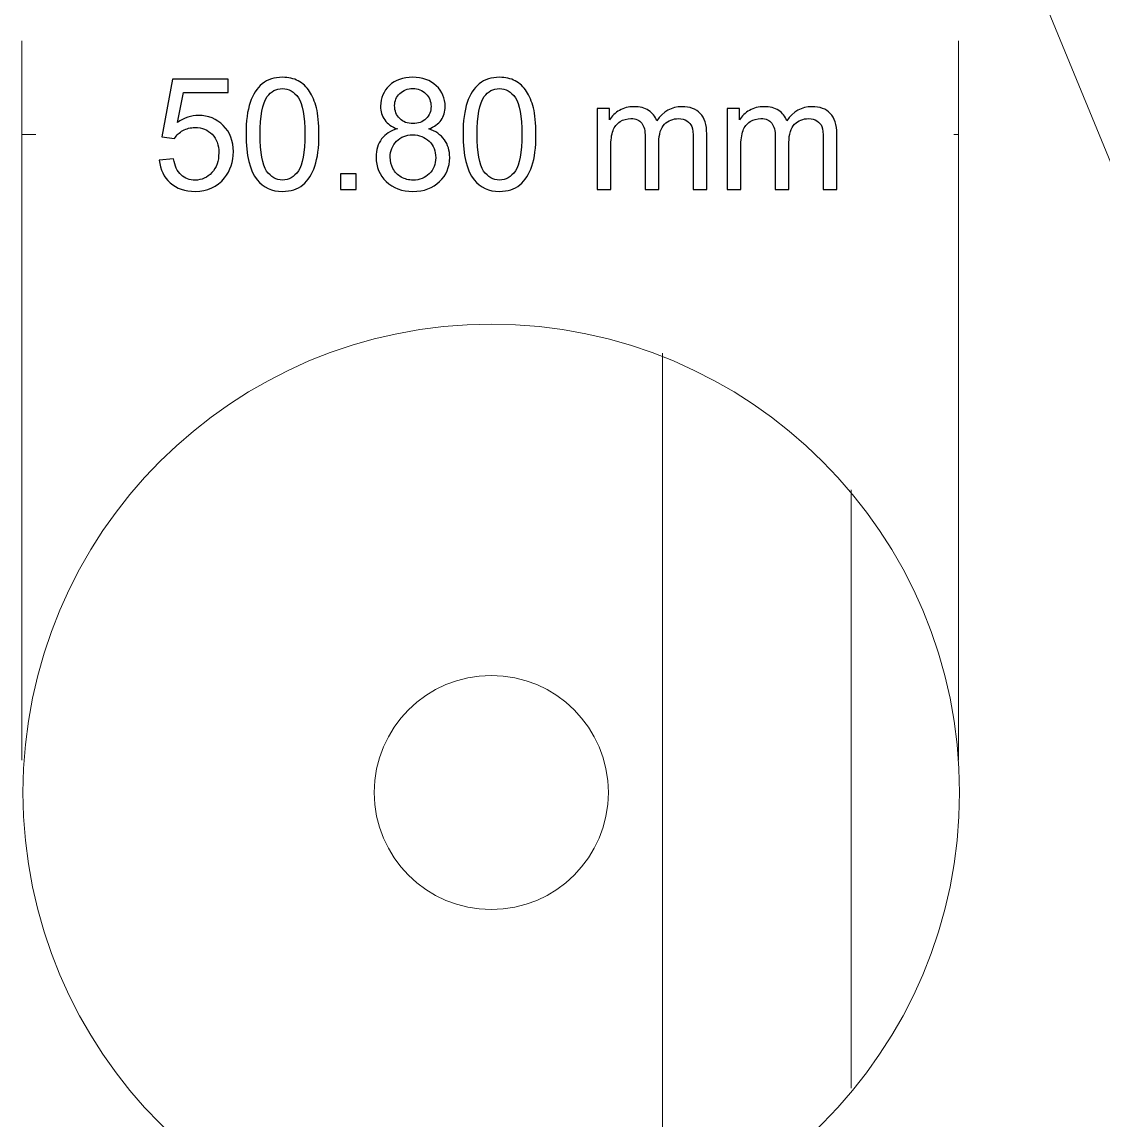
# Model space of a CAD drawing. Header units: millimetres. Extents: x -819 to 558, y -342 to 336.
# Drawn here: x -494.3 to -435.6, y 234.8 to 294.3 of the extents above; entities that cross this region are included whole.
import ezdxf

# ---------------------------------------------------------------- set-up
doc = ezdxf.new("R2010")
doc.units = ezdxf.units.MM
doc.header["$MEASUREMENT"] = 0
doc.layers.add('#Layer 1', color=7, linetype='Continuous')

msp = doc.modelspace()

# ---------------------------------------------------------------- linework, layer by layer
at = {"layer": '#Layer 1', "color": 250, "lineweight": 20}
msp.add_open_spline([(-431.1084, 276.7346), (-431.1084, 276.7346), (-451.0276, 325.1098), (-451.0276, 325.1098), (-451.0276, 325.1098), (-451.0276, 325.1098), (-472.3696, 330.0896), (-472.3696, 330.0896)], degree=3, knots=[0, 0, 0, 0, 0.5, 0.5, 0.5, 0.5, 1, 1, 1, 1], dxfattribs=at)
for points in [[(-494.2671, 254.2954), (-494.2671, 254.2954), (-494.2672, 293.323), (-494.2672, 293.323)], [(-443.4668, 254.2956), (-443.4668, 254.2956), (-443.4669, 293.3232), (-443.4669, 293.3232)], [(-494.2672, 288.243), (-494.2672, 288.243), (-493.523, 288.243), (-493.523, 288.243)], [(-443.7233, 288.2432), (-443.7233, 288.2432), (-443.4669, 288.2432), (-443.4669, 288.2432)]]:
    msp.add_open_spline(points, degree=3, dxfattribs=at)
at = {"layer": '#Layer 1', "color": 250}
for points, knots in [([(-486.8216, 286.8392), (-486.8216, 286.8392), (-486.0399, 286.9055), (-486.0399, 286.9055), (-486.0399, 286.9055), (-485.982, 286.5245), (-485.848, 286.2395), (-485.6377, 286.0476), (-485.6377, 286.0476), (-485.426, 285.8557), (-485.172, 285.7597), (-484.8743, 285.7597), (-484.8743, 285.7597), (-484.5159, 285.7597), (-484.2125, 285.8952), (-483.9655, 286.1647), (-483.9655, 286.1647), (-483.7172, 286.4356), (-483.593, 286.7941), (-483.593, 287.24), (-483.593, 287.24), (-483.593, 287.6647), (-483.7115, 287.9991), (-483.95, 288.2447), (-483.95, 288.2447), (-484.1885, 288.4902), (-484.5003, 288.613), (-484.887, 288.613), (-484.887, 288.613), (-485.1269, 288.613), (-485.3428, 288.5579), (-485.5361, 288.4493), (-485.5361, 288.4493), (-485.7294, 288.3406), (-485.8804, 288.1995), (-485.9905, 288.026), (-485.9905, 288.026), (-485.9905, 288.026), (-486.689, 288.1163), (-486.689, 288.1163), (-486.689, 288.1163), (-486.689, 288.1163), (-486.102, 291.2292), (-486.102, 291.2292), (-486.102, 291.2292), (-486.102, 291.2292), (-483.0878, 291.2292), (-483.0878, 291.2292), (-483.0878, 291.2292), (-483.0878, 291.2292), (-483.0878, 290.518), (-483.0878, 290.518), (-483.0878, 290.518), (-483.0878, 290.518), (-485.5065, 290.518), (-485.5065, 290.518), (-485.5065, 290.518), (-485.5065, 290.518), (-485.8339, 288.8896), (-485.8339, 288.8896), (-485.8339, 288.8896), (-485.4698, 289.1436), (-485.0874, 289.2706), (-484.688, 289.2706), (-484.688, 289.2706), (-484.1589, 289.2706), (-483.7129, 289.0871), (-483.3489, 288.7202), (-483.3489, 288.7202), (-482.9848, 288.3533), (-482.8028, 287.882), (-482.8028, 287.3063), (-482.8028, 287.3063), (-482.8028, 286.7574), (-482.9636, 286.2832), (-483.2826, 285.8839), (-483.2826, 285.8839), (-483.672, 285.3942), (-484.2026, 285.1487), (-484.8743, 285.1487), (-484.8743, 285.1487), (-485.426, 285.1487), (-485.8762, 285.3025), (-486.2247, 285.6115), (-486.2247, 285.6115), (-486.5733, 285.9206), (-486.7722, 286.3298), (-486.8216, 286.8392)], [0, 0, 0, 0, 0.0454545, 0.0454545, 0.0454545, 0.0454545, 0.0909091, 0.0909091, 0.0909091, 0.0909091, 0.1363636, 0.1363636, 0.1363636, 0.1363636, 0.1818182, 0.1818182, 0.1818182, 0.1818182, 0.2272727, 0.2272727, 0.2272727, 0.2272727, 0.2727273, 0.2727273, 0.2727273, 0.2727273, 0.3181818, 0.3181818, 0.3181818, 0.3181818, 0.3636364, 0.3636364, 0.3636364, 0.3636364, 0.4090909, 0.4090909, 0.4090909, 0.4090909, 0.4545455, 0.4545455, 0.4545455, 0.4545455, 0.5, 0.5, 0.5, 0.5, 0.5454545, 0.5454545, 0.5454545, 0.5454545, 0.5909091, 0.5909091, 0.5909091, 0.5909091, 0.6363636, 0.6363636, 0.6363636, 0.6363636, 0.6818182, 0.6818182, 0.6818182, 0.6818182, 0.7272727, 0.7272727, 0.7272727, 0.7272727, 0.7727273, 0.7727273, 0.7727273, 0.7727273, 0.8181818, 0.8181818, 0.8181818, 0.8181818, 0.8636364, 0.8636364, 0.8636364, 0.8636364, 0.9090909, 0.9090909, 0.9090909, 0.9090909, 0.9545455, 0.9545455, 0.9545455, 0.9545455, 1, 1, 1, 1]), ([(-482.1127, 288.2404), (-482.1127, 288.9573), (-482.0394, 289.5344), (-481.8912, 289.9705), (-481.8912, 289.9705), (-481.7444, 290.4079), (-481.5243, 290.7452), (-481.2336, 290.9822), (-481.2336, 290.9822), (-480.9429, 291.2193), (-480.5774, 291.3378), (-480.1372, 291.3378), (-480.1372, 291.3378), (-479.8112, 291.3378), (-479.5262, 291.2715), (-479.2806, 291.1403), (-479.2806, 291.1403), (-479.0351, 291.0105), (-478.8333, 290.8214), (-478.6724, 290.5744), (-478.6724, 290.5744), (-478.513, 290.3275), (-478.3874, 290.0269), (-478.2971, 289.6727), (-478.2971, 289.6727), (-478.2053, 289.3185), (-478.1602, 288.8416), (-478.1602, 288.2404), (-478.1602, 288.2404), (-478.1602, 287.5292), (-478.2336, 286.9563), (-478.3789, 286.5189), (-478.3789, 286.5189), (-478.5257, 286.0814), (-478.7444, 285.7442), (-479.0351, 285.5057), (-479.0351, 285.5057), (-479.3258, 285.2672), (-479.6927, 285.1487), (-480.1372, 285.1487), (-480.1372, 285.1487), (-480.7214, 285.1487), (-481.18, 285.3575), (-481.513, 285.7766), (-481.513, 285.7766), (-481.9124, 286.2804), (-482.1127, 287.1031), (-482.1127, 288.2404)], [0, 0, 0, 0, 0.0833333, 0.0833333, 0.0833333, 0.0833333, 0.1666667, 0.1666667, 0.1666667, 0.1666667, 0.25, 0.25, 0.25, 0.25, 0.3333333, 0.3333333, 0.3333333, 0.3333333, 0.4166667, 0.4166667, 0.4166667, 0.4166667, 0.5, 0.5, 0.5, 0.5, 0.5833333, 0.5833333, 0.5833333, 0.5833333, 0.6666667, 0.6666667, 0.6666667, 0.6666667, 0.75, 0.75, 0.75, 0.75, 0.8333333, 0.8333333, 0.8333333, 0.8333333, 0.9166667, 0.9166667, 0.9166667, 0.9166667, 1, 1, 1, 1]), ([(-473.9057, 288.5382), (-474.2147, 288.6511), (-474.4433, 288.8119), (-474.5929, 289.0222), (-474.5929, 289.0222), (-474.7411, 289.231), (-474.8159, 289.4822), (-474.8159, 289.7743), (-474.8159, 289.7743), (-474.8159, 290.216), (-474.6578, 290.5857), (-474.3403, 290.8863), (-474.3403, 290.8863), (-474.0228, 291.1869), (-473.6023, 291.3378), (-473.076, 291.3378), (-473.076, 291.3378), (-472.5468, 291.3378), (-472.1206, 291.184), (-471.7975, 290.8764), (-471.7975, 290.8764), (-471.4758, 290.5688), (-471.3149, 290.1948), (-471.3149, 289.7532), (-471.3149, 289.7532), (-471.3149, 289.4723), (-471.3883, 289.2282), (-471.535, 289.0194), (-471.535, 289.0194), (-471.6832, 288.8119), (-471.9062, 288.6511), (-472.2067, 288.5382), (-472.2067, 288.5382), (-471.8356, 288.4168), (-471.552, 288.2221), (-471.3572, 287.9512), (-471.3572, 287.9512), (-471.1639, 287.6816), (-471.0665, 287.3585), (-471.0665, 286.9846), (-471.0665, 286.9846), (-471.0665, 286.4653), (-471.25, 286.0306), (-471.6155, 285.6779), (-471.6155, 285.6779), (-471.9824, 285.3251), (-472.465, 285.1487), (-473.0633, 285.1487), (-473.0633, 285.1487), (-473.6616, 285.1487), (-474.1428, 285.3251), (-474.5097, 285.6793), (-474.5097, 285.6793), (-474.8766, 286.0335), (-475.06, 286.4751), (-475.06, 287.0043), (-475.06, 287.0043), (-475.06, 287.398), (-474.9598, 287.7282), (-474.7594, 287.9949), (-474.7594, 287.9949), (-474.5605, 288.2602), (-474.2754, 288.4422), (-473.9057, 288.5382)], [0, 0, 0, 0, 0.0625, 0.0625, 0.0625, 0.0625, 0.125, 0.125, 0.125, 0.125, 0.1875, 0.1875, 0.1875, 0.1875, 0.25, 0.25, 0.25, 0.25, 0.3125, 0.3125, 0.3125, 0.3125, 0.375, 0.375, 0.375, 0.375, 0.4375, 0.4375, 0.4375, 0.4375, 0.5, 0.5, 0.5, 0.5, 0.5625, 0.5625, 0.5625, 0.5625, 0.625, 0.625, 0.625, 0.625, 0.6875, 0.6875, 0.6875, 0.6875, 0.75, 0.75, 0.75, 0.75, 0.8125, 0.8125, 0.8125, 0.8125, 0.875, 0.875, 0.875, 0.875, 0.9375, 0.9375, 0.9375, 0.9375, 1, 1, 1, 1]), ([(-470.3426, 288.2404), (-470.3426, 288.9573), (-470.2693, 289.5344), (-470.1211, 289.9705), (-470.1211, 289.9705), (-469.9743, 290.4079), (-469.7542, 290.7452), (-469.4635, 290.9822), (-469.4635, 290.9822), (-469.1728, 291.2193), (-468.8073, 291.3378), (-468.3671, 291.3378), (-468.3671, 291.3378), (-468.0411, 291.3378), (-467.7561, 291.2715), (-467.5105, 291.1403), (-467.5105, 291.1403), (-467.265, 291.0105), (-467.0632, 290.8214), (-466.9023, 290.5744), (-466.9023, 290.5744), (-466.7429, 290.3275), (-466.6173, 290.0269), (-466.527, 289.6727), (-466.527, 289.6727), (-466.4352, 289.3185), (-466.3901, 288.8416), (-466.3901, 288.2404), (-466.3901, 288.2404), (-466.3901, 287.5292), (-466.4635, 286.9563), (-466.6088, 286.5189), (-466.6088, 286.5189), (-466.7556, 286.0814), (-466.9743, 285.7442), (-467.265, 285.5057), (-467.265, 285.5057), (-467.5557, 285.2672), (-467.9226, 285.1487), (-468.3671, 285.1487), (-468.3671, 285.1487), (-468.9513, 285.1487), (-469.4099, 285.3575), (-469.7429, 285.7766), (-469.7429, 285.7766), (-470.1423, 286.2804), (-470.3426, 287.1031), (-470.3426, 288.2404)], [0, 0, 0, 0, 0.0833333, 0.0833333, 0.0833333, 0.0833333, 0.1666667, 0.1666667, 0.1666667, 0.1666667, 0.25, 0.25, 0.25, 0.25, 0.3333333, 0.3333333, 0.3333333, 0.3333333, 0.4166667, 0.4166667, 0.4166667, 0.4166667, 0.5, 0.5, 0.5, 0.5, 0.5833333, 0.5833333, 0.5833333, 0.5833333, 0.6666667, 0.6666667, 0.6666667, 0.6666667, 0.75, 0.75, 0.75, 0.75, 0.8333333, 0.8333333, 0.8333333, 0.8333333, 0.9166667, 0.9166667, 0.9166667, 0.9166667, 1, 1, 1, 1]), ([(-481.3479, 288.2404), (-481.3479, 287.2456), (-481.2308, 286.5838), (-480.9979, 286.2536), (-480.9979, 286.2536), (-480.7651, 285.9248), (-480.4787, 285.7597), (-480.1372, 285.7597), (-480.1372, 285.7597), (-479.7943, 285.7597), (-479.5078, 285.9262), (-479.275, 286.2564), (-479.275, 286.2564), (-479.0421, 286.5866), (-478.925, 287.2484), (-478.925, 288.2404), (-478.925, 288.2404), (-478.925, 289.2381), (-479.0421, 289.9013), (-479.275, 290.2287), (-479.275, 290.2287), (-479.5078, 290.5575), (-479.7971, 290.7212), (-480.1442, 290.7212), (-480.1442, 290.7212), (-480.4871, 290.7212), (-480.7595, 290.5758), (-480.9641, 290.2866), (-480.9641, 290.2866), (-481.2195, 289.9183), (-481.3479, 289.2353), (-481.3479, 288.2404)], [0, 0, 0, 0, 0.125, 0.125, 0.125, 0.125, 0.25, 0.25, 0.25, 0.25, 0.375, 0.375, 0.375, 0.375, 0.5, 0.5, 0.5, 0.5, 0.625, 0.625, 0.625, 0.625, 0.75, 0.75, 0.75, 0.75, 0.875, 0.875, 0.875, 0.875, 1, 1, 1, 1]), ([(-474.0553, 289.7997), (-474.0553, 289.5133), (-473.9621, 289.279), (-473.7787, 289.097), (-473.7787, 289.097), (-473.5938, 288.915), (-473.354, 288.8232), (-473.059, 288.8232), (-473.059, 288.8232), (-472.7726, 288.8232), (-472.5369, 288.9135), (-472.3535, 289.0942), (-472.3535, 289.0942), (-472.17, 289.2748), (-472.0797, 289.4963), (-472.0797, 289.7574), (-472.0797, 289.7574), (-472.0797, 290.0312), (-472.1729, 290.2598), (-472.3619, 290.446), (-472.3619, 290.446), (-472.551, 290.6323), (-472.7853, 290.7254), (-473.0675, 290.7254), (-473.0675, 290.7254), (-473.3511, 290.7254), (-473.5868, 290.6337), (-473.7745, 290.4531), (-473.7745, 290.4531), (-473.9621, 290.271), (-474.0553, 290.0523), (-474.0553, 289.7997)], [0, 0, 0, 0, 0.125, 0.125, 0.125, 0.125, 0.25, 0.25, 0.25, 0.25, 0.375, 0.375, 0.375, 0.375, 0.5, 0.5, 0.5, 0.5, 0.625, 0.625, 0.625, 0.625, 0.75, 0.75, 0.75, 0.75, 0.875, 0.875, 0.875, 0.875, 1, 1, 1, 1]), ([(-469.5778, 288.2404), (-469.5778, 287.2456), (-469.4607, 286.5838), (-469.2278, 286.2536), (-469.2278, 286.2536), (-468.995, 285.9248), (-468.7086, 285.7597), (-468.3671, 285.7597), (-468.3671, 285.7597), (-468.0242, 285.7597), (-467.7377, 285.9262), (-467.5049, 286.2564), (-467.5049, 286.2564), (-467.272, 286.5866), (-467.1549, 287.2484), (-467.1549, 288.2404), (-467.1549, 288.2404), (-467.1549, 289.2381), (-467.272, 289.9013), (-467.5049, 290.2287), (-467.5049, 290.2287), (-467.7377, 290.5575), (-468.027, 290.7212), (-468.3741, 290.7212), (-468.3741, 290.7212), (-468.717, 290.7212), (-468.9894, 290.5758), (-469.194, 290.2866), (-469.194, 290.2866), (-469.4494, 289.9183), (-469.5778, 289.2353), (-469.5778, 288.2404)], [0, 0, 0, 0, 0.125, 0.125, 0.125, 0.125, 0.25, 0.25, 0.25, 0.25, 0.375, 0.375, 0.375, 0.375, 0.5, 0.5, 0.5, 0.5, 0.625, 0.625, 0.625, 0.625, 0.75, 0.75, 0.75, 0.75, 0.875, 0.875, 0.875, 0.875, 1, 1, 1, 1]), ([(-463.074, 285.2517), (-463.074, 285.2517), (-463.074, 289.6417), (-463.074, 289.6417), (-463.074, 289.6417), (-463.074, 289.6417), (-462.4094, 289.6417), (-462.4094, 289.6417), (-462.4094, 289.6417), (-462.4094, 289.6417), (-462.4094, 289.0264), (-462.4094, 289.0264), (-462.4094, 289.0264), (-462.2711, 289.2409), (-462.0876, 289.4145), (-461.859, 289.5443), (-461.859, 289.5443), (-461.6304, 289.6756), (-461.3694, 289.7419), (-461.0773, 289.7419), (-461.0773, 289.7419), (-460.7527, 289.7419), (-460.486, 289.6741), (-460.2786, 289.5387), (-460.2786, 289.5387), (-460.0697, 289.4032), (-459.923, 289.2155), (-459.8383, 288.9728), (-459.8383, 288.9728), (-459.4898, 289.4851), (-459.0382, 289.7419), (-458.4822, 289.7419), (-458.4822, 289.7419), (-458.0462, 289.7419), (-457.7118, 289.6205), (-457.4775, 289.3792), (-457.4775, 289.3792), (-457.2433, 289.1379), (-457.1261, 288.7668), (-457.1261, 288.2658), (-457.1261, 288.2658), (-457.1261, 288.2658), (-457.1261, 285.2517), (-457.1261, 285.2517), (-457.1261, 285.2517), (-457.1261, 285.2517), (-457.8656, 285.2517), (-457.8656, 285.2517), (-457.8656, 285.2517), (-457.8656, 285.2517), (-457.8656, 288.0175), (-457.8656, 288.0175), (-457.8656, 288.0175), (-457.8656, 288.3152), (-457.8896, 288.5297), (-457.9375, 288.661), (-457.9375, 288.661), (-457.9869, 288.7908), (-458.0744, 288.8966), (-458.2, 288.977), (-458.2, 288.977), (-458.327, 289.0561), (-458.4766, 289.097), (-458.6473, 289.097), (-458.6473, 289.097), (-458.9564, 289.097), (-459.2118, 288.994), (-459.4164, 288.788), (-459.4164, 288.788), (-459.6196, 288.5833), (-459.7226, 288.2546), (-459.7226, 287.803), (-459.7226, 287.803), (-459.7226, 287.803), (-459.7226, 285.2517), (-459.7226, 285.2517), (-459.7226, 285.2517), (-459.7226, 285.2517), (-460.4663, 285.2517), (-460.4663, 285.2517), (-460.4663, 285.2517), (-460.4663, 285.2517), (-460.4663, 288.1036), (-460.4663, 288.1036), (-460.4663, 288.1036), (-460.4663, 288.4352), (-460.5269, 288.6835), (-460.6483, 288.8486), (-460.6483, 288.8486), (-460.7696, 289.0137), (-460.9672, 289.097), (-461.2438, 289.097), (-461.2438, 289.097), (-461.4526, 289.097), (-461.6459, 289.042), (-461.8237, 288.9305), (-461.8237, 288.9305), (-462.0015, 288.8204), (-462.1314, 288.6595), (-462.2104, 288.4479), (-462.2104, 288.4479), (-462.2908, 288.2348), (-462.3303, 287.9286), (-462.3303, 287.5292), (-462.3303, 287.5292), (-462.3303, 287.5292), (-462.3303, 285.2517), (-462.3303, 285.2517), (-462.3303, 285.2517), (-462.3303, 285.2517), (-463.074, 285.2517), (-463.074, 285.2517)], [0, 0, 0, 0, 0.0357143, 0.0357143, 0.0357143, 0.0357143, 0.0714286, 0.0714286, 0.0714286, 0.0714286, 0.1071429, 0.1071429, 0.1071429, 0.1071429, 0.1428571, 0.1428571, 0.1428571, 0.1428571, 0.1785714, 0.1785714, 0.1785714, 0.1785714, 0.2142857, 0.2142857, 0.2142857, 0.2142857, 0.25, 0.25, 0.25, 0.25, 0.2857143, 0.2857143, 0.2857143, 0.2857143, 0.3214286, 0.3214286, 0.3214286, 0.3214286, 0.3571429, 0.3571429, 0.3571429, 0.3571429, 0.3928571, 0.3928571, 0.3928571, 0.3928571, 0.4285714, 0.4285714, 0.4285714, 0.4285714, 0.4642857, 0.4642857, 0.4642857, 0.4642857, 0.5, 0.5, 0.5, 0.5, 0.5357143, 0.5357143, 0.5357143, 0.5357143, 0.5714286, 0.5714286, 0.5714286, 0.5714286, 0.6071429, 0.6071429, 0.6071429, 0.6071429, 0.6428571, 0.6428571, 0.6428571, 0.6428571, 0.6785714, 0.6785714, 0.6785714, 0.6785714, 0.7142857, 0.7142857, 0.7142857, 0.7142857, 0.75, 0.75, 0.75, 0.75, 0.7857143, 0.7857143, 0.7857143, 0.7857143, 0.8214286, 0.8214286, 0.8214286, 0.8214286, 0.8571429, 0.8571429, 0.8571429, 0.8571429, 0.8928571, 0.8928571, 0.8928571, 0.8928571, 0.9285714, 0.9285714, 0.9285714, 0.9285714, 0.9642857, 0.9642857, 0.9642857, 0.9642857, 1, 1, 1, 1]), ([(-456.0212, 285.2517), (-456.0212, 285.2517), (-456.0212, 289.6417), (-456.0212, 289.6417), (-456.0212, 289.6417), (-456.0212, 289.6417), (-455.3566, 289.6417), (-455.3566, 289.6417), (-455.3566, 289.6417), (-455.3566, 289.6417), (-455.3566, 289.0264), (-455.3566, 289.0264), (-455.3566, 289.0264), (-455.2183, 289.2409), (-455.0348, 289.4145), (-454.8062, 289.5443), (-454.8062, 289.5443), (-454.5776, 289.6756), (-454.3166, 289.7419), (-454.0245, 289.7419), (-454.0245, 289.7419), (-453.6999, 289.7419), (-453.4332, 289.6741), (-453.2258, 289.5387), (-453.2258, 289.5387), (-453.0169, 289.4032), (-452.8702, 289.2155), (-452.7855, 288.9728), (-452.7855, 288.9728), (-452.437, 289.4851), (-451.9854, 289.7419), (-451.4294, 289.7419), (-451.4294, 289.7419), (-450.9934, 289.7419), (-450.659, 289.6205), (-450.4247, 289.3792), (-450.4247, 289.3792), (-450.1905, 289.1379), (-450.0733, 288.7668), (-450.0733, 288.2658), (-450.0733, 288.2658), (-450.0733, 288.2658), (-450.0733, 285.2517), (-450.0733, 285.2517), (-450.0733, 285.2517), (-450.0733, 285.2517), (-450.8128, 285.2517), (-450.8128, 285.2517), (-450.8128, 285.2517), (-450.8128, 285.2517), (-450.8128, 288.0175), (-450.8128, 288.0175), (-450.8128, 288.0175), (-450.8128, 288.3152), (-450.8368, 288.5297), (-450.8847, 288.661), (-450.8847, 288.661), (-450.9341, 288.7908), (-451.0216, 288.8966), (-451.1472, 288.977), (-451.1472, 288.977), (-451.2742, 289.0561), (-451.4238, 289.097), (-451.5945, 289.097), (-451.5945, 289.097), (-451.9036, 289.097), (-452.159, 288.994), (-452.3636, 288.788), (-452.3636, 288.788), (-452.5668, 288.5833), (-452.6698, 288.2546), (-452.6698, 287.803), (-452.6698, 287.803), (-452.6698, 287.803), (-452.6698, 285.2517), (-452.6698, 285.2517), (-452.6698, 285.2517), (-452.6698, 285.2517), (-453.4135, 285.2517), (-453.4135, 285.2517), (-453.4135, 285.2517), (-453.4135, 285.2517), (-453.4135, 288.1036), (-453.4135, 288.1036), (-453.4135, 288.1036), (-453.4135, 288.4352), (-453.4741, 288.6835), (-453.5955, 288.8486), (-453.5955, 288.8486), (-453.7168, 289.0137), (-453.9144, 289.097), (-454.191, 289.097), (-454.191, 289.097), (-454.3998, 289.097), (-454.5931, 289.042), (-454.7709, 288.9305), (-454.7709, 288.9305), (-454.9487, 288.8204), (-455.0786, 288.6595), (-455.1576, 288.4479), (-455.1576, 288.4479), (-455.238, 288.2348), (-455.2775, 287.9286), (-455.2775, 287.5292), (-455.2775, 287.5292), (-455.2775, 287.5292), (-455.2775, 285.2517), (-455.2775, 285.2517), (-455.2775, 285.2517), (-455.2775, 285.2517), (-456.0212, 285.2517), (-456.0212, 285.2517)], [0, 0, 0, 0, 0.0357143, 0.0357143, 0.0357143, 0.0357143, 0.0714286, 0.0714286, 0.0714286, 0.0714286, 0.1071429, 0.1071429, 0.1071429, 0.1071429, 0.1428571, 0.1428571, 0.1428571, 0.1428571, 0.1785714, 0.1785714, 0.1785714, 0.1785714, 0.2142857, 0.2142857, 0.2142857, 0.2142857, 0.25, 0.25, 0.25, 0.25, 0.2857143, 0.2857143, 0.2857143, 0.2857143, 0.3214286, 0.3214286, 0.3214286, 0.3214286, 0.3571429, 0.3571429, 0.3571429, 0.3571429, 0.3928571, 0.3928571, 0.3928571, 0.3928571, 0.4285714, 0.4285714, 0.4285714, 0.4285714, 0.4642857, 0.4642857, 0.4642857, 0.4642857, 0.5, 0.5, 0.5, 0.5, 0.5357143, 0.5357143, 0.5357143, 0.5357143, 0.5714286, 0.5714286, 0.5714286, 0.5714286, 0.6071429, 0.6071429, 0.6071429, 0.6071429, 0.6428571, 0.6428571, 0.6428571, 0.6428571, 0.6785714, 0.6785714, 0.6785714, 0.6785714, 0.7142857, 0.7142857, 0.7142857, 0.7142857, 0.75, 0.75, 0.75, 0.75, 0.7857143, 0.7857143, 0.7857143, 0.7857143, 0.8214286, 0.8214286, 0.8214286, 0.8214286, 0.8571429, 0.8571429, 0.8571429, 0.8571429, 0.8928571, 0.8928571, 0.8928571, 0.8928571, 0.9285714, 0.9285714, 0.9285714, 0.9285714, 0.9642857, 0.9642857, 0.9642857, 0.9642857, 1, 1, 1, 1]), ([(-474.2952, 287.0001), (-474.2952, 286.7884), (-474.2444, 286.5824), (-474.1442, 286.3848), (-474.1442, 286.3848), (-474.044, 286.1859), (-473.8944, 286.032), (-473.6954, 285.9234), (-473.6954, 285.9234), (-473.4965, 285.8147), (-473.2834, 285.7597), (-473.0548, 285.7597), (-473.0548, 285.7597), (-472.6992, 285.7597), (-472.4057, 285.874), (-472.1743, 286.104), (-472.1743, 286.104), (-471.9428, 286.3326), (-471.8271, 286.6233), (-471.8271, 286.9761), (-471.8271, 286.9761), (-471.8271, 287.3345), (-471.9457, 287.6308), (-472.1841, 287.8651), (-472.1841, 287.8651), (-472.4226, 288.0993), (-472.7218, 288.2165), (-473.0802, 288.2165), (-473.0802, 288.2165), (-473.4302, 288.2165), (-473.7194, 288.1007), (-473.9494, 287.8693), (-473.9494, 287.8693), (-474.1795, 287.6365), (-474.2952, 287.3472), (-474.2952, 287.0001)], [0, 0, 0, 0, 0.1111111, 0.1111111, 0.1111111, 0.1111111, 0.2222222, 0.2222222, 0.2222222, 0.2222222, 0.3333333, 0.3333333, 0.3333333, 0.3333333, 0.4444444, 0.4444444, 0.4444444, 0.4444444, 0.5555556, 0.5555556, 0.5555556, 0.5555556, 0.6666667, 0.6666667, 0.6666667, 0.6666667, 0.7777778, 0.7777778, 0.7777778, 0.7777778, 0.8888889, 0.8888889, 0.8888889, 0.8888889, 1, 1, 1, 1]), ([(-476.9861, 285.2517), (-476.9861, 285.2517), (-476.9861, 286.0998), (-476.9861, 286.0998), (-476.9861, 286.0998), (-476.9861, 286.0998), (-476.1381, 286.0998), (-476.1381, 286.0998), (-476.1381, 286.0998), (-476.1381, 286.0998), (-476.1381, 285.2517), (-476.1381, 285.2517), (-476.1381, 285.2517), (-476.1381, 285.2517), (-476.9861, 285.2517), (-476.9861, 285.2517)], [0, 0, 0, 0, 0.25, 0.25, 0.25, 0.25, 0.5, 0.5, 0.5, 0.5, 0.75, 0.75, 0.75, 0.75, 1, 1, 1, 1])]:
    msp.add_open_spline(points, degree=3, knots=knots, dxfattribs=at)
at = {"layer": '#Layer 1', "color": 7, "lineweight": 9}
for points in [[(-443.4125, 252.5468), (-443.4125, 238.5198), (-454.7851, 227.1468), (-468.8127, 227.1468), (-468.8127, 227.1468), (-482.8408, 227.1468), (-494.2124, 238.5198), (-494.2127, 252.5468), (-494.2127, 252.5468), (-494.2124, 266.5759), (-482.8412, 277.9476), (-468.8127, 277.9472), (-468.8127, 277.9472), (-454.7847, 277.9472), (-443.4125, 266.5752), (-443.4125, 252.5468)], [(-462.4628, 252.5468), (-462.4628, 249.0397), (-465.3057, 246.1975), (-468.8127, 246.1975), (-468.8127, 246.1975), (-472.3198, 246.1975), (-475.1624, 249.0397), (-475.1624, 252.5468), (-475.1624, 252.5468), (-475.1627, 256.0539), (-472.3198, 258.8975), (-468.8127, 258.8975), (-468.8127, 258.8975), (-465.3061, 258.8968), (-462.4628, 256.0539), (-462.4628, 252.5468)]]:
    msp.add_open_spline(points, degree=3, knots=[0, 0, 0, 0, 0.25, 0.25, 0.25, 0.25, 0.5, 0.5, 0.5, 0.5, 0.75, 0.75, 0.75, 0.75, 1, 1, 1, 1], dxfattribs=at)
at = {"layer": '#Layer 1', "color": 250, "lineweight": 9}
for points in [[(-459.5193, 276.3739), (-459.5193, 276.3739), (-459.5193, 228.9252), (-459.5193, 228.9252)], [(-449.2888, 268.9654), (-449.2888, 268.9654), (-449.2888, 236.5099), (-449.2888, 236.5099)]]:
    msp.add_open_spline(points, degree=3, dxfattribs=at)

doc.saveas('drawing.dxf')
